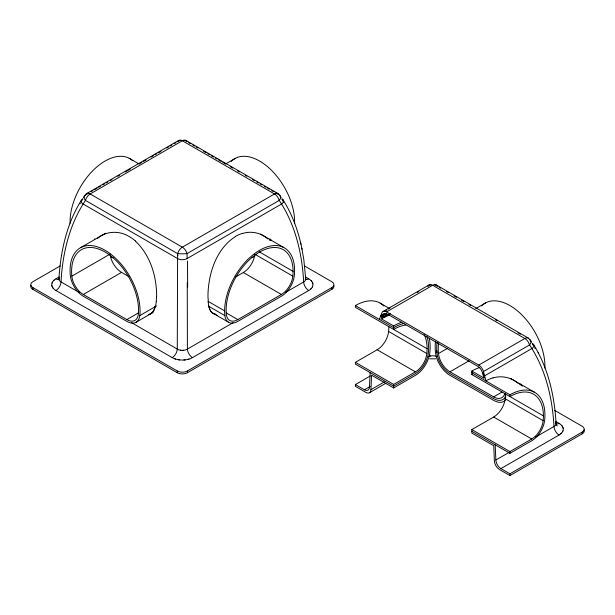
<?xml version="1.0" encoding="UTF-8"?>
<svg xmlns="http://www.w3.org/2000/svg" width="615" height="615" viewBox="0 0 615 615"><rect width="100%" height="100%" fill="white"/><g stroke="black" fill="none" stroke-linecap="round" stroke-linejoin="round"><path stroke-width="0.92" d="M59.186 276.95L55.95 278.818A14.33 8.272 0 0 0 55.95 290.511L172.208 357.63A7.165 4.136 -60 0 0 177.274 349.066L177.62 253.618A7.165 4.136 -60 0 1 182.34 247.176L274.505 193.963A7.165 4.136 -60 0 1 279.218 194.963L279.371 195.186M156.633 296.745C156.794 276.473 150.314 255.017 135.2 240.896M370.33 375.95L355.385 384.575L355.385 386.328L365.879 392.385A7.165 4.136 60 0 0 370.945 389.649L371.56 375.188L393.638 387.934L415.417 375.358A20.603 11.893 -60 0 0 429.877 352.218A51.622 29.804 -60 0 0 429.247 338.204M370.145 372.613L369.469 387.066A7.165 4.136 60 0 1 364.411 389.779L355.385 384.575M58.917 279.11C60.508 251.643 66.651 223.706 81.411 200.152L82.264 199.145A7.257 4.19 0 0 1 82.694 198.814M156.325 301.473L155.534 306.654M52.029 283.054L52.344 282.316M312.643 286.267L312.328 287.013M562.971 430.792L562.656 431.538M386.205 313.358L382.891 315.272L381.485 318.893L393.638 325.912A51.622 29.804 -60 0 1 401.626 322.322M434.528 284.899A7.165 6.458 0 0 1 437.38 286.275A7.165 4.136 -60 0 0 432.66 285.283L386.581 311.89A7.165 4.136 60 0 0 381.861 312.881L379.363 319.423L379.978 319.07M380.685 315.795L381.508 316.271L382.076 314.803L384.567 313.366M81.426 200.129L81.249 200.498A6.411 3.705 0 0 0 81.111 201.305L81.242 202.02A6.573 3.798 0 0 0 81.664 202.796L82.272 203.419A7.257 4.19 0 0 0 83.14 204.026L177.574 258.554A7.257 4.19 0 0 0 178.634 259.053L180.987 259.638A6.411 3.705 0 0 0 182.378 259.722L183.624 259.653A6.573 3.798 0 0 0 184.954 259.399L186.045 259.053A7.257 4.19 0 0 0 187.098 258.554L281.532 204.026A7.257 4.19 0 0 0 282.408 203.419L283.423 202.058A6.411 3.705 0 0 0 283.561 201.251L283.454 200.582A6.573 3.798 0 0 0 283.008 199.767L282.4 199.137A7.257 4.19 0 0 0 281.978 198.814M79.988 203.865L80.327 203.273M81.703 200.897L82.056 200.306M82.418 199.714L82.779 199.122M83.709 197.638L84.57 196.293M84.862 195.847L85.154 195.401M85.3 195.186L85.454 194.963A7.165 4.136 60 0 1 90.167 193.963L182.34 140.758A7.165 4.136 -60 0 1 187.052 141.75A7.165 6.458 0 0 0 184.2 140.374M94.625 238.997L94.795 238.797M53.482 280.732L54.166 280.071M311.19 288.596L310.506 289.25M561.518 433.121L560.834 433.775M97.362 238.497C105.926 230.909 119.233 230.464 128.85 236.337A47.078 34.386 79.1 0 1 135.246 240.796M235.437 236.56C217.064 248.299 209.292 271.077 208.07 291.94A50.123 27.56 -73.6 0 0 208.016 297.629L208.377 301.757M178.704 140.428L86.538 193.64M86.284 194.478L87.945 193.525M91.266 191.603L92.927 190.642M94.587 189.689L97.078 188.252M98.738 187.291L100.399 186.33M102.89 184.892L104.55 183.931M106.211 182.978L107.871 182.017M110.362 180.579L112.022 179.618M117.834 176.267L119.495 175.306M125.306 171.946L130.288 169.071M139.421 163.798L141.911 162.36M143.572 161.407L146.062 159.969M151.044 157.086L153.535 155.649M155.195 154.696L156.863 153.735M158.524 152.774L161.015 151.336M166.826 147.984L168.487 147.023M170.147 146.062L171.808 145.102M174.299 143.664L175.959 142.711M80.734 247.607L105.68 233.2M225.382 164.09L235.291 158.37M60.239 265.926L32.849 281.739A7.165 4.136 0 0 0 32.849 287.589L32.849 289.342L177.266 372.721A7.165 4.136 0 0 0 187.406 372.721L331.823 289.342A7.165 4.136 0 0 0 333.676 285.345M71.84 276.158A47.324 27.321 60 0 1 105.057 252.042A47.324 27.321 60 0 1 138.275 314.519A16.305 9.41 60 0 1 126.836 319.615L83.286 294.47A16.305 9.41 60 0 1 71.84 276.158L110.093 254.072M83.286 294.47L121.539 272.384L128.935 276.658M126.836 319.615L138.475 312.897M139.79 315.595A49.477 28.567 60 0 0 105.057 250.282A49.477 28.567 60 0 0 70.333 275.497A18.45 10.655 60 0 0 83.286 296.222L126.836 321.368A18.45 10.655 60 0 0 139.79 315.595L156.418 305.993M136.246 322.175L153.058 312.458M237.836 319.615L281.386 294.47A16.305 9.41 -60 0 0 292.832 276.158A47.324 27.321 -60 0 0 259.615 252.042A47.324 27.321 -60 0 0 226.397 314.519A16.305 9.41 -60 0 0 237.836 319.615L226.212 312.904M233.07 322.698L187.398 349.066A7.165 4.42 0 0 1 185.676 349.85L185.077 350.027A7.134 4.397 0 0 1 178.927 349.827L178.365 349.62A7.165 4.42 0 0 1 177.243 349.059M285.383 292.494L303.656 281.947A7.165 4.136 3.5 0 0 304.556 281.355L304.894 281.04A7.134 4.113 3.4 0 0 305.278 277.603M172.2 357.63A14.33 8.272 0 0 0 192.464 357.63L308.722 290.511A14.314 8.264 0 0 0 308.722 278.818M32.849 287.589L177.266 370.968A7.165 4.136 0 0 0 187.406 370.968L331.823 287.589A7.165 4.136 0 0 0 331.823 281.739L304.433 265.926M383.114 311.467L429.032 284.953M385.151 310.982L386.797 310.029M388.449 309.076L390.095 308.13M417.247 292.448L418.892 291.502M381.508 316.271L385.651 313.873M381.784 318.086L387.488 314.795M426.841 336.167A49.477 28.567 -60 0 1 428.371 352.879A18.45 10.655 -60 0 1 415.417 373.605L393.638 386.174L355.385 364.095L355.385 362.335L377.164 349.766A16.305 9.41 -60 0 0 388.603 331.454A47.324 27.321 -60 0 0 388.849 326.657M475.71 308.615L485.619 302.903M364.411 389.779L370.222 386.428M370.945 389.649L384.398 381.877M369.4 392.77L385.82 383.291M504.869 393.354A16.305 9.448 59.8 0 1 493.676 396.875L449.965 371.821A16.305 9.448 59.8 0 1 438.48 353.533L447.628 348.251M355.385 362.335L393.638 384.421L415.417 371.852A16.305 9.41 -60 0 0 426.856 353.54A47.324 27.321 -60 0 0 424.142 334.56M449.965 371.821L469.068 360.79M386.581 311.89L478.747 365.095L524.833 338.496A7.165 4.136 -60 0 1 529.546 339.488L529.7 339.711M485.965 380.969L483.467 371.537L529.546 344.93A7.165 3.621 -34.2 0 0 529.546 339.488M493.676 396.875L501.948 392.101M584.004 429.87A7.165 4.136 0 0 1 582.151 433.867L509.943 475.556L499.449 469.499A7.165 4.136 60 0 1 494.383 460.919L493.768 445.737L471.82 433.068L471.82 429.562L509.943 451.571L531.714 438.995A16.305 9.41 -60 0 0 543.16 420.683A47.324 27.321 -60 0 0 509.943 396.567L509.943 394.807L471.82 372.805A49.477 28.667 -59.8 0 1 472.681 372.321M554.761 410.451L582.151 426.264A7.165 4.136 0 0 1 582.151 432.114L509.943 473.804L500.918 468.592A7.165 4.136 60 0 1 495.859 460.028L509.143 452.356M535.711 437.019L553.984 426.472A7.165 4.136 3.5 0 0 554.884 425.88L555.222 425.565A7.134 4.113 3.4 0 0 555.668 422.221M471.82 431.315L509.943 453.324L531.714 440.755A18.45 10.655 -60 0 0 544.667 420.022A49.477 28.567 -60 0 0 509.943 394.807M500.918 468.592L559.05 435.036A14.314 8.264 0 0 0 559.05 423.343M235.922 276.765L243.348 272.507A16.305 9.448 -59.8 0 0 254.756 254.856M471.82 429.562L493.676 417.032A16.305 9.448 -59.8 0 0 505.161 398.743A47.324 27.421 -59.8 0 0 505.407 393.477M384.829 317.079L389.579 314.965M428.363 356.577L428.686 356.454A7.149 3.859 0 0 1 434.067 355.877L434.705 355.962A7.149 3.859 0 0 1 436.927 356.569M189.02 359.099L187.898 359.398M242.694 233.408C251.266 230.756 261.114 232.824 267.763 238.889M493.022 377.933C501.594 375.281 511.442 377.349 518.084 383.414M429.923 356.1L430.546 355.977M429.616 358.814L435.72 358.822M183.693 350.281L183.085 350.335M185.138 359.89L183.831 360.006M179.557 359.898L178.273 359.714M180.902 350.273L180.303 350.181M175.521 359.052L174.391 358.66M278.134 193.64L185.968 140.428M436.296 284.953L528.462 338.165M188.713 142.711L190.373 143.664M192.864 145.102L194.525 146.062M196.185 147.023L197.846 147.984M203.657 151.336L206.156 152.774M207.816 153.735L209.477 154.696M211.137 155.649L213.628 157.086M215.288 158.047L216.949 159.008M218.609 159.969L221.1 161.407M222.761 162.36L225.251 163.798M230.233 166.68L232.724 168.118M237.705 170.993L239.366 171.946M245.177 175.306L246.838 176.267M252.65 179.618L254.31 180.579M256.801 182.017L258.461 182.978M260.122 183.931L261.782 184.892M264.273 186.33L265.934 187.291M267.594 188.252L269.255 189.205M271.745 190.642L273.406 191.603M275.897 193.041L278.387 194.478M439.041 287.236L440.701 288.189M446.513 291.548L448.174 292.509M453.985 295.861L456.476 297.299M461.465 300.174L463.956 301.611M468.938 304.494L470.598 305.447M495.505 319.831L497.166 320.792M517.922 332.776L520.413 334.214M129.158 158.255L139.144 164.021M380.124 303.126L389.272 308.407M510.704 378.517L534.681 392.362M382.076 314.803L382.891 315.272A7.165 4.136 60 0 1 387.619 314.242L477.701 366.256A7.165 4.136 60 0 1 482.437 372.744L483.582 376.98M482.437 372.744L483.252 373.213L483.821 375.342L484.643 375.819L531.86 348.559A7.257 4.19 0 0 0 532.736 347.944L533.751 346.583A6.411 3.705 0 0 0 533.889 345.784L533.782 345.115A6.573 3.798 0 0 0 533.336 344.292L532.728 343.662A7.257 4.19 0 0 0 532.306 343.339M543.406 415.886L471.82 374.558L471.82 371.045L483.844 377.987M427.102 348.743L355.385 307.331L355.385 305.578L393.638 327.664A49.477 28.567 -60 0 1 403.947 323.505M305.494 276.95L308.722 278.818A7.165 4.136 -60 0 1 305.201 279.202M555.814 421.475L559.05 423.343A7.165 4.136 -60 0 1 555.529 423.735M259.207 251.804L293.078 271.361M254.833 254.218L292.832 276.158M388.603 331.454L426.856 353.54M505.161 398.743L543.16 420.683M243.348 272.507L281.386 294.47M377.164 349.766L415.417 371.852M493.676 417.032L531.714 438.995M208.001 301.273L224.629 310.875M208.254 305.993L224.882 315.595A18.45 10.655 -60 0 0 237.836 321.368L281.386 296.222A18.45 10.655 -60 0 0 294.339 275.497A49.477 28.567 -60 0 0 259.615 250.282A49.477 28.567 -60 0 0 224.882 315.595M211.614 312.458L228.426 322.175M79.289 292.494L61.016 281.947A7.165 4.136 -3.5 0 1 59.747 281.001L59.509 280.732A7.134 4.113 -3.4 0 1 59.363 277.642M131.602 322.698L177.274 349.066M260.445 234.038L283.715 247.484M213.236 313.396L214.989 314.227A18.419 11.354 -63.6 0 0 215.957 314.426M557.328 425.895L557.105 425.734A14.337 8.272 0 0 0 556.229 425.165M561.587 425.334L562.156 426.026M311.259 280.809L311.828 281.501M53.413 288.52L52.844 287.828M269.97 238.904L270.331 239.327M520.836 384.068L521.612 385.052M270.508 239.543L271.284 240.526M521.028 384.306L521.666 385.121M270.7 239.773L271.177 240.388M533.32 344.269L533.336 344.292C548.296 367.924 554.53 395.999 556.083 423.627M282.992 199.744L283.008 199.767C291.587 213.367 297.422 228.565 300.958 244.209M521.774 385.274L522.266 385.959M521.82 385.328L522.273 385.966M529.846 339.926L530.138 340.372M279.518 195.401L279.81 195.847M530.43 340.818L531.291 342.163M280.102 196.293L280.963 197.638M532.221 343.647L532.582 344.239M281.893 199.122L282.262 199.714M532.944 344.831L533.297 345.422M282.616 200.306L282.969 200.897M283.146 201.19L283.669 202.081M538.156 352.703L538.509 353.325M534.673 347.798L535.012 348.39M562.963 427.571L563.163 428.324M312.635 283.046L312.835 283.799M52.014 286.229L51.837 285.529M483.782 377.771L483.821 377.918A48.754 35.855 -80.1 0 1 484.689 377.479M483.751 377.625L483.767 377.702A49.146 36.147 -80.1 0 1 484.52 377.333M301.811 248.199L303.779 259.384L305.755 279.102M300.727 243.156L302.05 249.267M495.183 444.806L495.859 460.028M187.098 258.554L187.052 253.618A7.165 4.136 60 0 0 182.34 247.176L90.167 193.963A7.165 4.136 -60 0 0 85.454 200.405C69.364 224.406 62.553 253.395 61.016 281.947A7.165 4.136 -60 0 1 55.95 290.511M187.26 282.723L187.398 349.066A7.165 4.136 60 0 0 192.464 357.63M582.151 432.114L582.151 433.867M509.943 451.571L509.943 453.324M509.943 473.804L509.943 475.556M393.638 325.912L393.638 329.417A47.324 27.321 -60 0 1 405.862 325.035M393.638 384.421L393.638 387.934M331.823 287.589L331.823 289.342M187.406 370.968L187.406 372.721M177.266 370.968L177.266 372.721M121.539 272.384A16.305 9.41 60 0 1 110.231 255.156M70.102 223.253A49.477 28.567 -60 0 1 93.096 170.393A49.477 28.567 -60 0 1 132.748 160.776M231.202 161.476A49.477 28.567 60 0 1 271.146 169.971A49.477 28.567 60 0 1 294.554 223.591M187.483 260.975A178.996 4.382 89.3 0 1 187.644 287.136M180.472 140.374A7.165 6.458 0 0 0 177.62 141.75A7.165 4.136 60 0 1 182.34 140.758L274.505 193.963A7.165 4.136 60 0 1 279.218 200.405C295.308 224.406 302.119 253.395 303.656 281.947A7.165 4.136 60 0 0 308.722 290.511M85.454 194.963A7.165 3.621 34.1 0 0 85.454 200.405L177.62 253.618A7.165 0.784 0 0 0 187.052 253.618L279.218 200.405A7.165 3.621 -34.2 0 0 279.218 194.963M178.073 255.379A7.572 4.374 0 0 1 177.866 255.286M156.518 296.676A49.877 27.429 73.6 0 1 156.218 301.396M254.925 255.94A20.603 11.939 59.8 0 1 251.966 257.562M113.183 257.762A20.603 11.893 -60 0 1 110.692 256.655M217.226 315.48A20.556 12.623 -63.4 0 1 216.749 315.572M269.27 239.55A53.374 38.299 -68.9 0 1 270.039 240.573M155.095 306.324A18.473 11.293 68.4 0 1 148.784 314.549A18.504 11.308 68.4 0 0 155.249 306.431M215.957 314.334A18.473 11.385 -63.6 0 1 208.962 306.593M208.185 301.904A49.631 27.913 -72.8 0 0 208.931 306.647A18.527 11.524 -66.1 0 0 213.213 313.435M235.414 236.452A47.101 34.402 -79.1 0 1 242.694 233.331M32.849 289.342A7.165 4.136 0 0 1 30.996 285.345M59.471 279.202A7.165 4.136 60 0 1 55.95 278.818M436.796 350.65A49.423 28.644 59.8 0 0 436.973 352.879A18.45 10.693 59.8 0 0 449.965 373.574L493.676 398.628A18.45 10.693 59.8 0 0 505.838 396.122M436.965 352.872A49.477 28.667 59.8 0 1 437.088 342.148M481.53 306.001A49.477 28.567 60 0 1 521.474 314.496A49.477 28.567 60 0 1 544.882 368.116M438.48 353.533A47.324 27.421 59.8 0 1 438.649 342.939M435.52 341.502A51.622 29.912 59.8 0 0 435.451 352.218A20.603 11.939 59.8 0 0 449.965 375.327L493.676 400.38A20.603 11.939 59.8 0 0 505.253 400.465M471.82 371.045A51.622 29.912 -59.8 0 1 478.908 367.778M382.076 317.209A49.146 18.535 -47.4 0 1 390.61 313.419M381.515 318.808A48.754 17.374 -45.7 0 1 384.867 317.002M519.598 384.075A53.374 38.299 -68.9 0 1 520.367 385.098M559.05 435.036A7.165 4.136 60 0 1 553.984 426.472C552.447 397.92 545.636 368.931 529.546 344.93A7.165 4.136 60 0 0 524.833 338.496L432.66 285.283A7.165 4.136 60 0 0 427.948 286.275A7.165 6.458 0 0 1 430.8 284.899M485.95 380.854A47.101 34.402 -79.1 0 1 493.022 377.856M478.747 365.095A7.165 4.136 60 0 1 483.467 371.537M355.385 305.578A49.477 28.567 -60 0 1 383.791 305.993M471.82 374.558A47.324 27.421 -59.8 0 1 472.643 374.097"/></g></svg>
